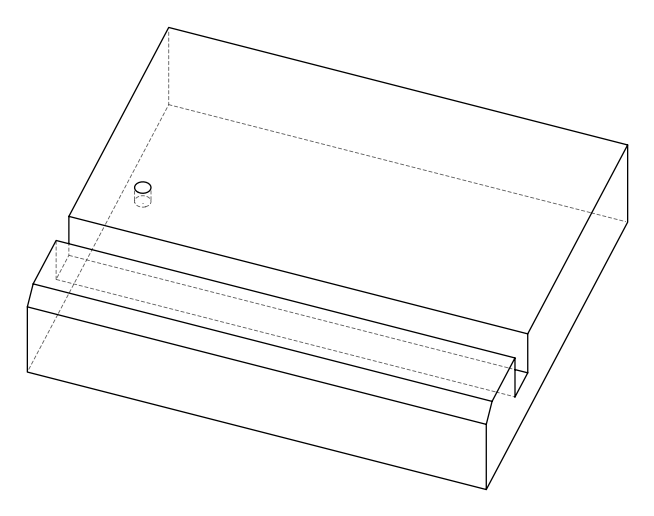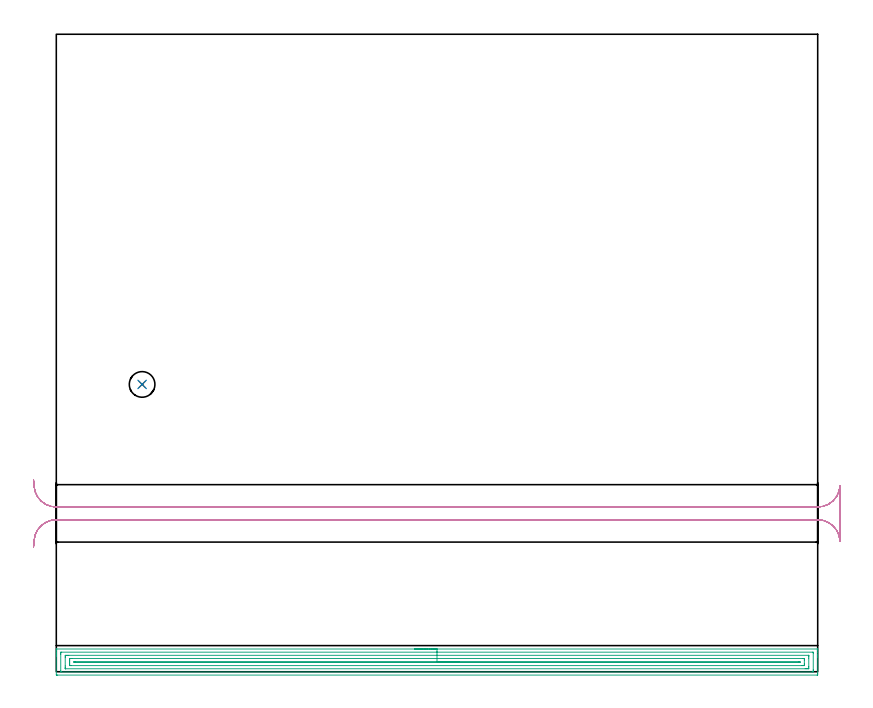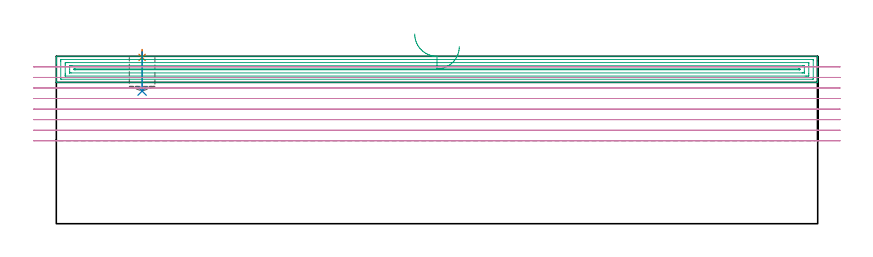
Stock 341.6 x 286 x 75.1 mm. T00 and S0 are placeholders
(PLAN: 4 operations, 3 tool changes, 26.5 min)
(1 SPOT_DRILL | STEP1POCKET | NXT0321_9005460120000 | 0.03 min | 1 mm3)
(2 DRILL_BLIND_HOLE_INTO_CENTER | STEP1POCKET | NXT0301_086 | 0.07 min | 1470 mm3)
(3 AREA_MILL | FG_CHAMFER_SURFACE | UGT0205_001 | 13.84 min | 23384 mm3)
(4 MILL_RECTANGULAR_SLOT | SLOT_RECTANGULAR | UGT0201_094 | Follow Part, ap 5, ae 75% | 12.51 min | 332777 mm3)
(TOOL NXT0321_9005460120000 | NC Spot Drill, 142deg, 12mm, Carbide, Uncoated | D12 PA142 FL30 Z2)
(TOOL NXT0301_086 | Carbide Drill 11.5mm [860.1-1150-035A1-MM 2214] | D11.5 PA140 FL55 Z2)
(TOOL UGT0205_001 | Chamfer Mill 20 x 3 x 45 deg. | D20 FL50 Z2)
(TOOL UGT0201_094 | End mill 20 mm | D20 FL38 Z4)
(OP 1 SPOT_DRILL)
G17 G21 G94 G90
T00 M6
G54
G17 G0 G90 X38.5 Y128.9 S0 M3
G43 Z85.1 H0
G94 G81 G98 Z74.605 F250. R78.1
G80
M5
M2
(OP 2 DRILL_BLIND_HOLE_INTO_CENTER)
G17 G21 G94 G90
T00 M6
G54
G17 G0 G90 X38.5 Y128.9 S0 M3
G43 Z85.1 H1
G94 G81 G98 Z59.5 F250. R77.1
G80
M5
M2
(OP 3 AREA_MILL)
G17 G21 G94 G90
T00 M6
G54
G17 G0 G90 X160.8 Y10.2 S1061 M3
G43 Z85.1 H0
G94 G1 X160.838 Z84.228 F250.
X160.952 Z83.364
X161.141 Z82.512
X161.403 Z81.68
X161.737 Z80.874
X162.14 Z80.1
X162.608 Z79.364
X163.14 Z78.672
X163.729 Z78.029
X164.372 Z77.44
X165.064 Z76.908
X165.8 Z76.44
X166.574 Z76.037
X167.38 Z75.703
X168.212 Z75.441
X169.064 Z75.252
X169.928 Z75.138
X170.8 Z75.1
X341.429
X341.59 Y10.197 Z75.088
X341.593 Y10.169 Z75.06
X341.6 Y9.795 Z74.694
Y9.465 Z74.364
Y8.785 Z73.68
Y7.558 Z72.455
Y7.011 Z71.905
Y6.397 Z71.293
Y-0.972 Z63.926
X341.598 Y-1.247 Z63.65
X341.59 Y-1.492 Z63.406
X341.344 Y-1.499 Z63.399
X0.618 Y-1.5 Z63.4
X0.253 Y-1.497 Z63.402
X0.01 Y-1.492 Z63.406
X0. Y-1.245 Z63.652
Y7.011 Z71.905
Y7.558 Z72.455
Y7.898 Z72.794
Y8.445 Z73.341
Y8.785 Z73.68
Y9.465 Z74.364
Y9.795 Z74.694
X0.007 Y10.169 Z75.06
X0.01 Y10.197 Z75.088
X0.171 Y10.2 Z75.1
X170.8
Y8.786 Z73.686
X339.194
X339.59 Y8.785 Z73.685
X339.599 Y8.384 Z73.284
X339.6 Y0.802 Z65.702
X339.599 Y0.402 Z65.302
X339.59 Y-0.085 Z64.815
X339.196 Y-0.086 Z64.814
X2.406
X2.01 Y-0.085 Z64.815
X2.001 Y0.316 Z65.216
X2. Y7.898 Z72.798
X2.001 Y8.298 Z73.198
X2.01 Y8.785 Z73.685
X2.404 Y8.786 Z73.686
X170.8
Y7.372 Z72.272
X337.409 Y7.371 Z72.271
X337.53 Y7.369 Z72.269
X337.573 Y7.367 Z72.267
X337.589 Y7.365 Z72.265
X337.592 Y7.327 Z72.227
X337.597 Y7.201 Z72.101
X337.599 Y7.011 Z71.911
X337.6 Y6.821 Z71.721
Y6.124 Z71.024
Y2.386 Z67.286
X337.597 Y1.689 Z66.589
X337.594 Y1.505 Z66.405
X337.581 Y1.335 Z66.235
X337.409 Y1.333 Z66.233
X336.878 Y1.33 Z66.23
X336.515 Y1.329 Z66.229
X335.985 Y1.328 Z66.228
X4.191 Y1.329 Z66.229
X4.07 Y1.331 Z66.231
X4.027 Y1.333 Z66.233
X4.011 Y1.335 Z66.235
X4.008 Y1.373 Z66.273
X4.003 Y1.499 Z66.399
X4.001 Y1.689 Z66.589
X4. Y1.879 Z66.779
Y2.576 Z67.476
Y6.314 Z71.214
X4.003 Y7.011 Z71.911
X4.006 Y7.195 Z72.095
X4.019 Y7.364 Z72.264
X4.191 Y7.367 Z72.267
X4.723 Y7.37 Z72.27
X5.085 Y7.371 Z72.271
X5.615 Y7.372 Z72.272
X170.8
Y5.957 Z70.857
X334.897
X335.501 Y5.955 Z70.855
X335.569 Y5.952 Z70.852
X335.586 Y5.951 Z70.851
X335.59 Y5.936 Z70.836
X335.594 Y5.885 Z70.785
X335.598 Y5.676 Z70.576
X335.6 Y5.259 Z70.159
Y3.485 Z68.385
X335.597 Y3.031 Z67.931
X335.593 Y2.814 Z67.714
X335.59 Y2.762 Z67.662
X335.582 Y2.749 Z67.649
X335.557 Y2.748 Z67.648
X335.452 Y2.745 Z67.645
X334.729 Y2.743 Z67.643
X334.561
X6.703
X6.099 Y2.745 Z67.645
X6.031 Y2.747 Z67.647
X6.014 Y2.749 Z67.649
X6.01 Y2.764 Z67.664
X6.006 Y2.815 Z67.715
X6.002 Y3.024 Z67.924
X6. Y3.441 Z68.341
Y4.328 Z69.228
Y4.35 Z69.25
Y5.215 Z70.115
X6.003 Y5.669 Z70.569
X6.007 Y5.886 Z70.786
X6.01 Y5.938 Z70.838
X6.018 Y5.951 Z70.851
X6.043 Y5.952 Z70.852
X6.148 Y5.955 Z70.855
X6.871 Y5.957 Z70.857
X7.039
X170.8
Y4.543 Z69.443
X332.942 Y4.542 Z69.442
X333.136 Y4.541 Z69.441
X333.524 Y4.536 Z69.436
X333.591 Y4.527 Z69.427
X333.594 Y4.5 Z69.4
X333.597 Y4.443 Z69.343
X333.598 Y4.35 Z69.25
X333.596 Y4.187 Z69.087
X333.593 Y4.168 Z69.068
X333.59 Y4.164 Z69.064
X333.564 Y4.162 Z69.062
X333.461 Y4.158 Z69.058
X333.331 Y4.157 Z69.057
X333.136
X8.658 Y4.158 Z69.058
X8.464 Y4.159 Z69.059
X8.076 Y4.164 Z69.064
X8.009 Y4.173 Z69.073
X8.006 Y4.2 Z69.1
X8.003 Y4.257 Z69.157
X8.002 Y4.35 Z69.25
X8.004 Y4.513 Z69.413
X8.007 Y4.532 Z69.432
X8.01 Y4.536 Z69.436
X8.036 Y4.538 Z69.438
X8.139 Y4.542 Z69.442
X8.269 Y4.543 Z69.443
X8.464
X170.8
X171.672 Z69.481
X172.536 Z69.595
X173.388 Z69.784
X174.22 Z70.046
X175.026 Z70.38
X175.8 Z70.783
X176.536 Z71.252
X177.228 Z71.783
X177.871 Z72.372
X178.46 Z73.015
X178.992 Z73.707
X179.46 Z74.443
X179.863 Z75.217
X180.197 Z76.023
X180.459 Z76.855
X180.648 Z77.707
X180.762 Z78.572
X180.8 Z79.443
G0 Z85.1
M5
M2
(OP 4 MILL_RECTANGULAR_SLOT)
G17 G21 G94 G90
T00 M6
G54
G17 G0 G90 X-10.202 Y55.983 S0 M3
G43 Z85.1 H0
Z70.362
G94 G1 X-9.97 Y58.974 F250.
G2 X0. Y68.2 R10. F500.
G1 X341.6
G2 X351.59 Y58.647 R10.
G1 X351.6
Y83.453
X351.59
G2 X341.6 Y73.9 R10.
G1 X0.
G2 X-9.97 Y83.126 R10.
G1 X-10.202 Y86.117 F250.
G0 Y55.983 Z65.625
G1 X-9.97 Y58.974
G2 X0. Y68.2 R10. F500.
G1 X341.6
G2 X351.59 Y58.647 R10.
G1 X351.6
Y83.453
X351.59
G2 X341.6 Y73.9 R10.
G1 X0.
G2 X-9.97 Y83.126 R10.
G1 X-10.202 Y86.117 F250.
G0 Y55.983 Z60.887
G1 X-9.97 Y58.974
G2 X0. Y68.2 R10. F500.
G1 X341.6
G2 X351.59 Y58.647 R10.
G1 X351.6
Y83.453
X351.59
G2 X341.6 Y73.9 R10.
G1 X0.
G2 X-9.97 Y83.126 R10.
G1 X-10.202 Y86.117 F250.
G0 Y55.983 Z56.15
G1 X-9.97 Y58.974
G2 X0. Y68.2 R10. F500.
G1 X341.6
G2 X351.59 Y58.647 R10.
G1 X351.6
Y83.453
X351.59
G2 X341.6 Y73.9 R10.
G1 X0.
G2 X-9.97 Y83.126 R10.
G1 X-10.202 Y86.117 F250.
G0 Y55.983 Z51.412
G1 X-9.97 Y58.974
G2 X0. Y68.2 R10. F500.
G1 X341.6
G2 X351.59 Y58.647 R10.
G1 X351.6
Y83.453
X351.59
G2 X341.6 Y73.9 R10.
G1 X0.
G2 X-9.97 Y83.126 R10.
G1 X-10.202 Y86.117 F250.
G0 Y55.983 Z46.675
G1 X-9.97 Y58.974
G2 X0. Y68.2 R10. F500.
G1 X341.6
G2 X351.59 Y58.647 R10.
G1 X351.6
Y83.453
X351.59
G2 X341.6 Y73.9 R10.
G1 X0.
G2 X-9.97 Y83.126 R10.
G1 X-10.202 Y86.117 F250.
G0 Y55.983 Z41.937
G1 X-9.97 Y58.974
G2 X0. Y68.2 R10. F500.
G1 X341.6
G2 X351.59 Y58.647 R10.
G1 X351.6
Y83.453
X351.59
G2 X341.6 Y73.9 R10.
G1 X0.
G2 X-9.97 Y83.126 R10.
G1 X-10.202 Y86.117 F250.
G0 Y55.983 Z37.2
G1 X-9.97 Y58.974
G2 X0. Y68.2 R10. F500.
G1 X341.6
G2 X351.59 Y58.647 R10.
G1 X351.6
Y83.453
X351.59
G2 X341.6 Y73.9 R10.
G1 X0.
G2 X-9.97 Y83.126 R10.
G1 X-10.202 Y86.117 F250.
G0 Z85.1
M5
M2
